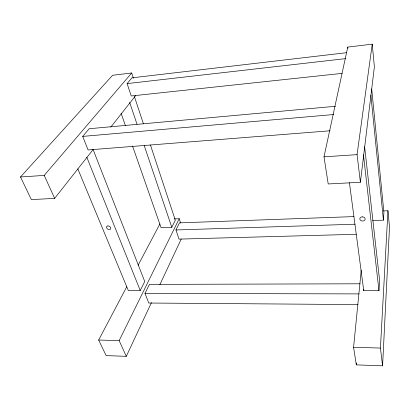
<?xml version="1.0" encoding="UTF-8"?>
<svg xmlns="http://www.w3.org/2000/svg" width="410" height="410" viewBox="0 0 410 410"><rect width="100%" height="100%" fill="white"/><g stroke="black" fill="none" stroke-linecap="round" stroke-linejoin="round"><path stroke-width="0.61" d="M361.241 270.175L353.579 347.29L356.31 364.869L382.581 365.843L389.5 227.017L387.962 210.74L383.529 210.909M382.581 365.843L380.434 348.054L387.962 210.74M349.428 182.711L363.731 290.628L378.968 290.639L379.614 280.46L364.623 146.775M372.649 220.518L383.427 220.155L383.914 212.411L371.691 88.924M363.731 290.628L363.849 289.368M356.31 364.869L356.485 362.963M360.405 182.265L374.381 66.845L372.239 44.157L347.757 47.088L323.997 156.835L328.21 183.962L360.405 182.265L357.069 154.642L372.239 44.157M126.746 286.78L98.661 340.034L106.118 355.593L126.29 356.341L151.464 302.595M159.854 284.678L181.235 239.025M357.935 304.579L148.804 303.031L144.996 293.437L149.414 284.391L360.006 283.792M356.218 234.294L179.021 239.117L175.967 229.964L179.426 222.871L353.856 216.598M126.29 356.341L119.156 340.618L179.206 218.714L174.199 218.909M77.818 168.858L128.325 290.505L140.235 290.511L144.735 281.501L93.029 149.368M132.532 146.016L161.068 227.652L171.795 227.294L175.321 220.226L150.439 145.022M138.103 265.249L159.915 223.896M133.434 78.315L131.697 72.985L112.601 75.276L20.5 176.987L31.344 199.608L54.648 198.378L93.393 149.214M110.787 127.141L135.695 95.535M330.055 130.785L88.088 149.942L82.718 136.402L89.165 128.735L335.37 106.292M342.073 73.38L131.246 95.976L127.115 83.599L131.958 77.833L346.742 52.67M20.5 176.987L44.229 175.408L131.697 72.985M127.115 83.599L345.476 58.645M82.718 136.402L333.622 114.539M323.997 156.835L357.069 154.642M175.967 229.964L355.009 224.203M144.996 293.437L359.016 293.893M98.661 340.034L119.156 340.618M353.579 347.29L380.434 348.054M44.229 175.408L54.648 198.378M86.792 157.209L140.235 290.511M121.119 113.36L125.347 125.455M129.668 102.433L137.027 124.256M144.187 145.468L171.795 227.294M134.383 96.499L143.413 123.794M179.206 218.714L180.59 222.953M347.757 47.088L347.905 48.334M363.434 154.688L378.968 290.639M370.871 95.11L383.427 220.155M107.881 225.951L107.389 226.038A2.301 1.604 29.9 0 0 106.641 227.847A2.301 1.604 29.9 0 0 108.87 229.508L109.906 229.462A2.301 1.604 29.9 0 0 110.659 227.652A2.301 1.604 29.9 0 0 108.43 225.987L107.881 225.951M362.691 216.895L361.999 216.89A2.655 2.071 6.1 0 0 359.831 218.945A2.655 2.071 6.1 0 0 362.261 221.01L362.947 221.016A2.655 2.071 6.1 0 0 365.125 218.96A2.655 2.071 6.1 0 0 362.691 216.895"/></g></svg>
